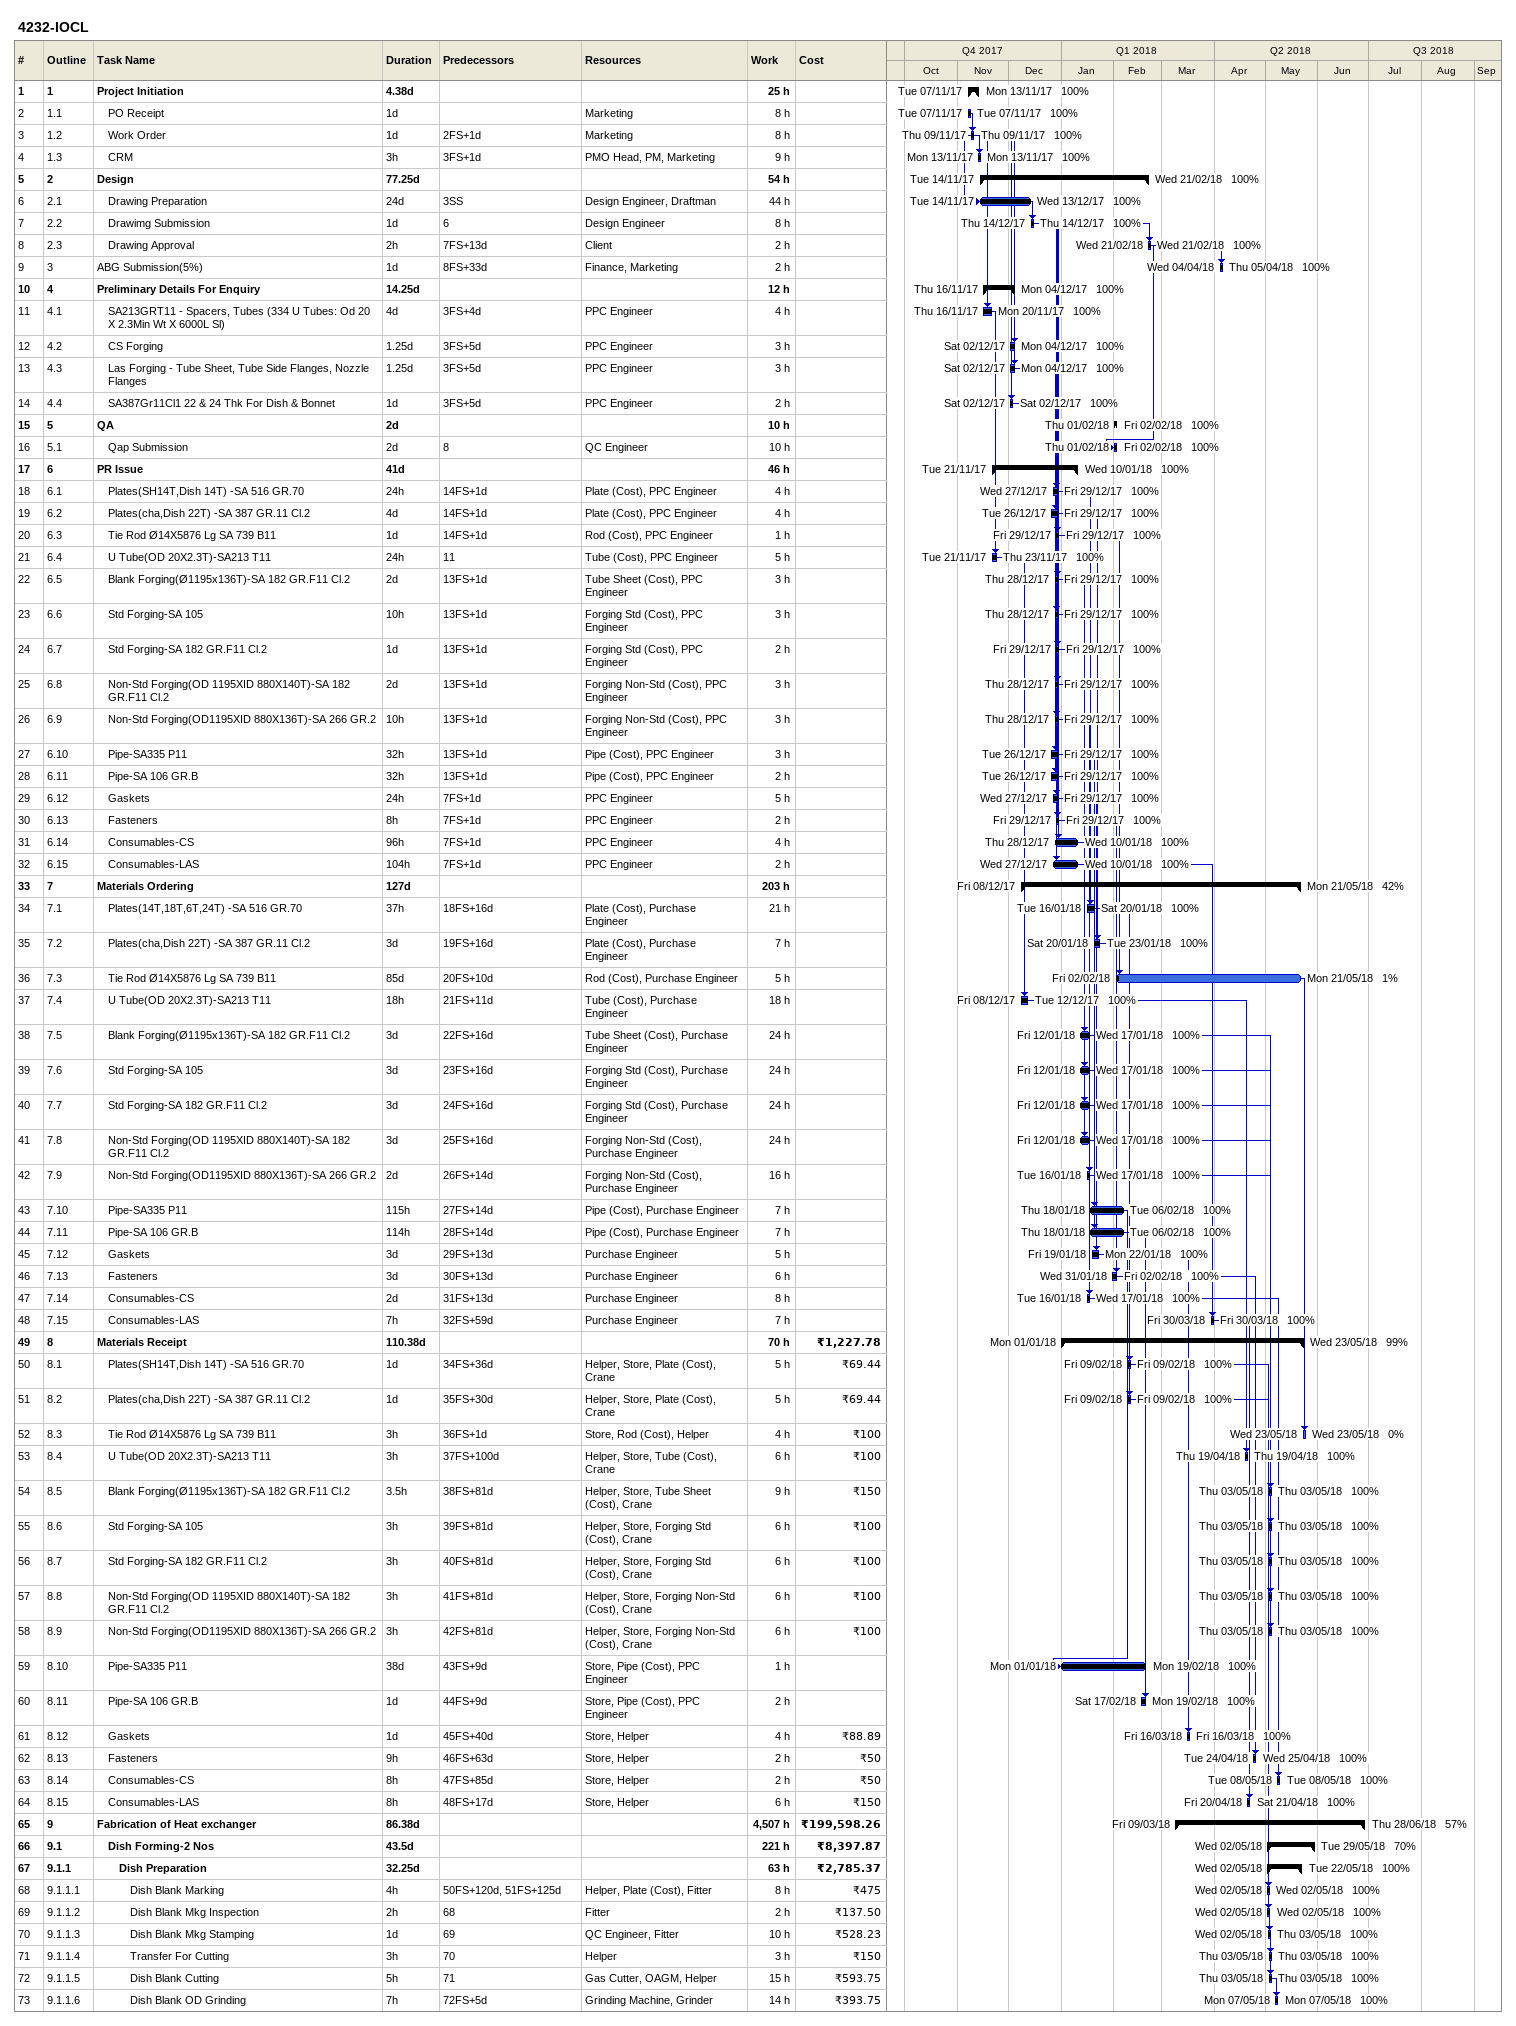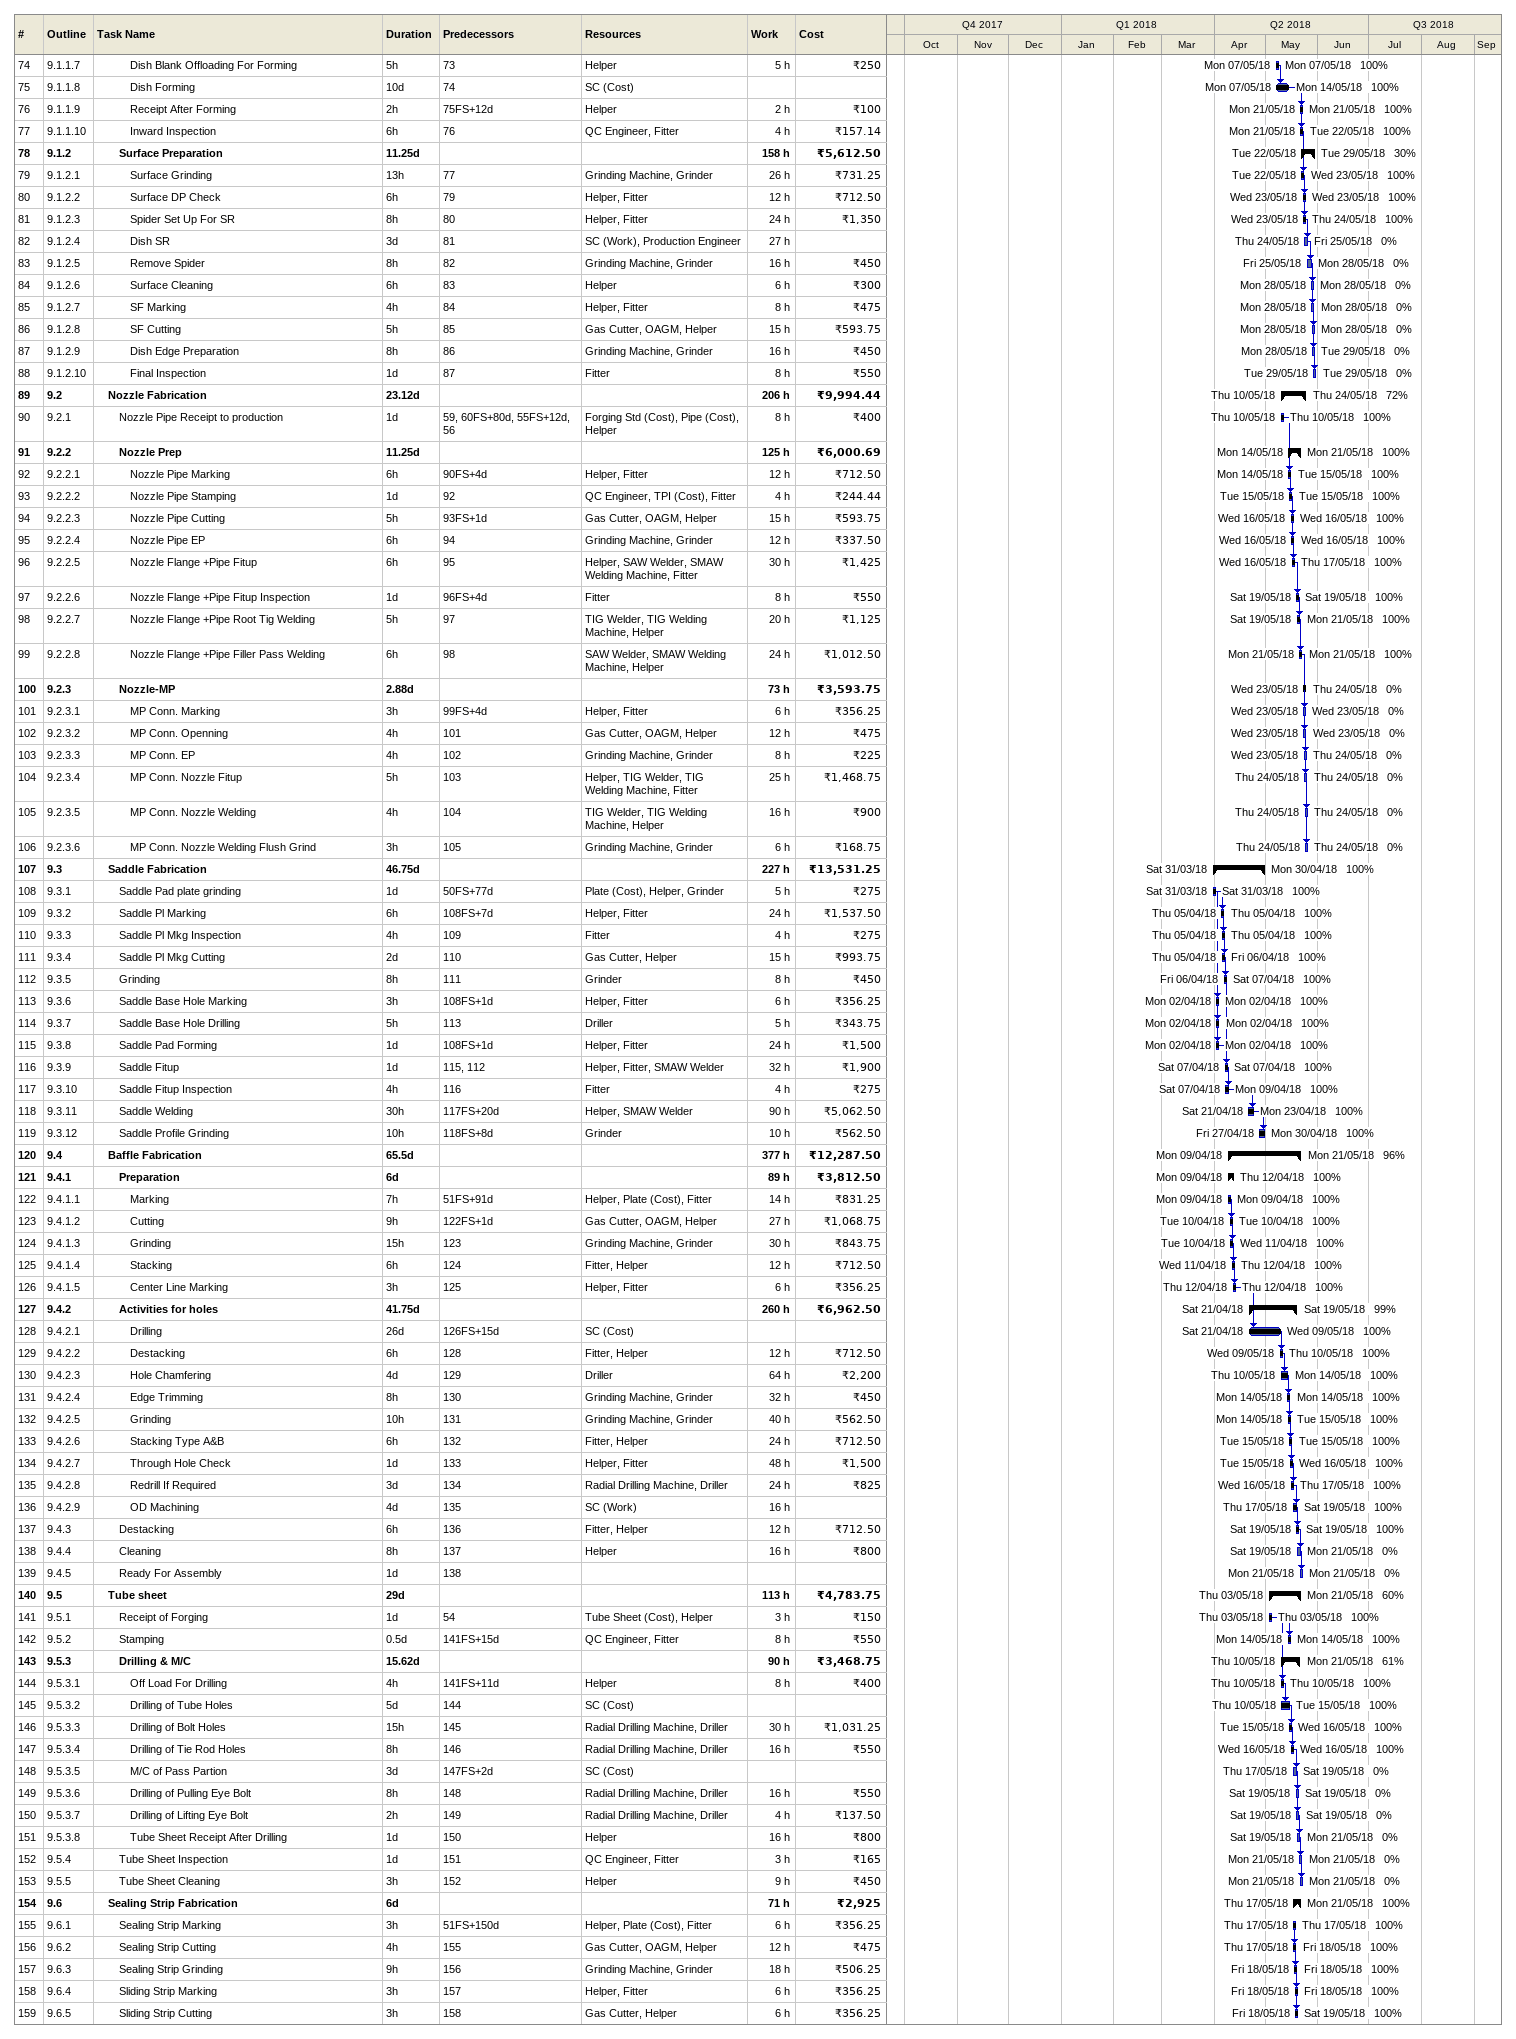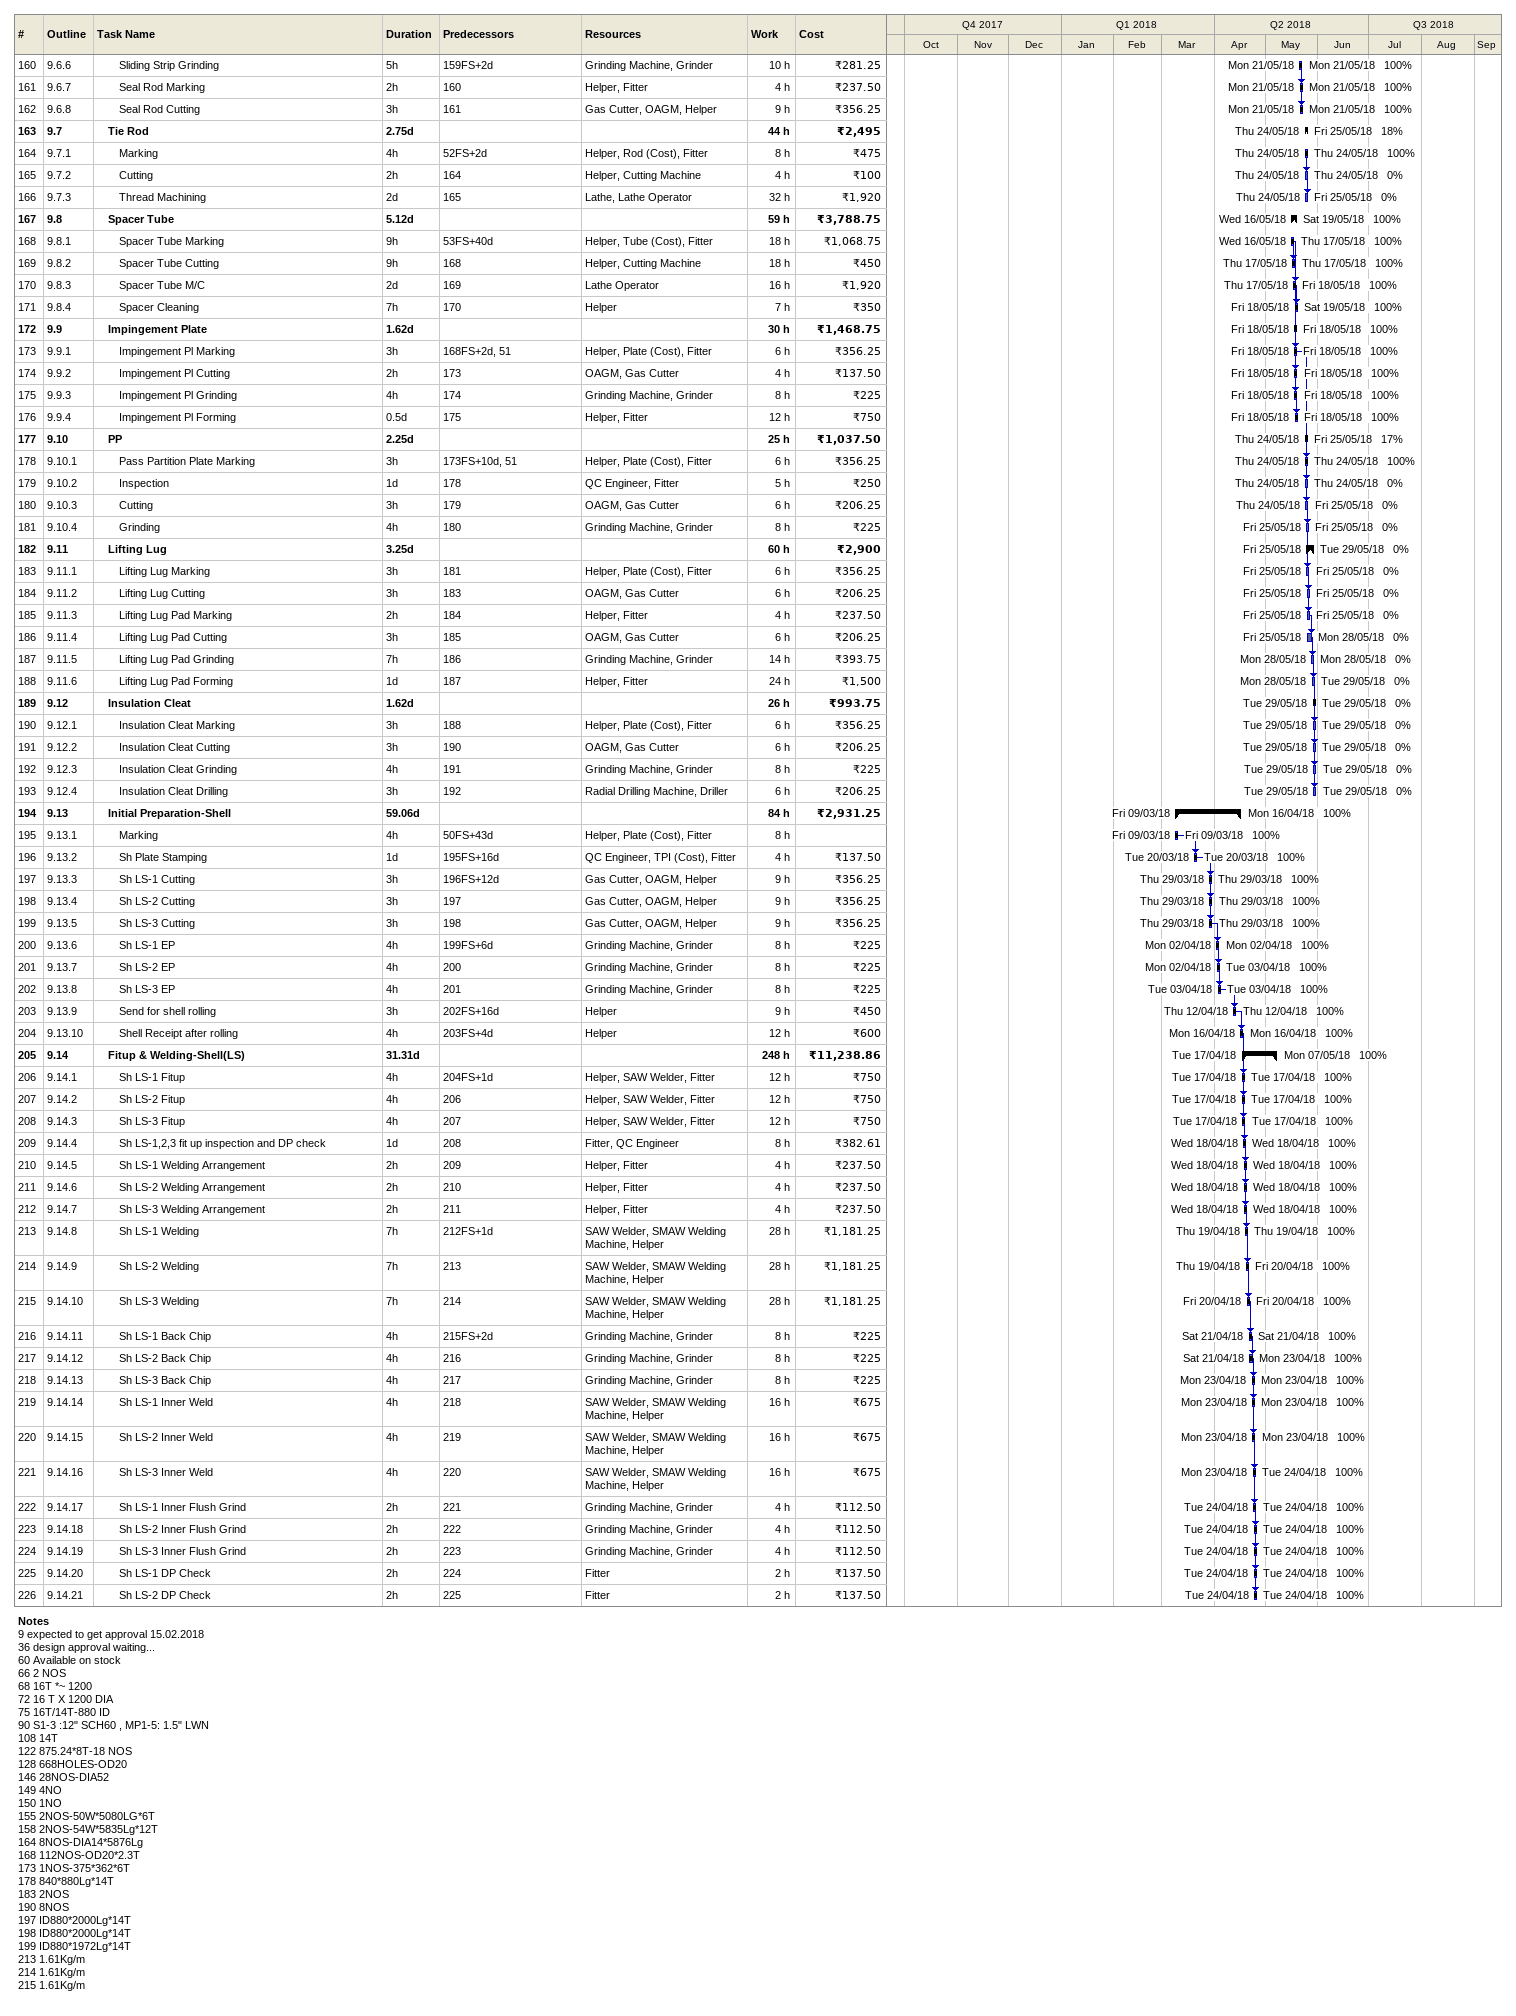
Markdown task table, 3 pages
4232-IOCL

| ID | WBS | Task | Duration | Start | Finish | Predecessors | Resources | % complete | Work (h) | Cost (₹) |
|---|---|---|---|---|---|---|---|---|---|---|
| 1 | 1 | **Project Initiation** | 4.38d | 2017-11-07 | 2017-11-13 |  |  | 100 | 25 |  |
| 2 | 1.1 | PO Receipt | 1d | 2017-11-07 | 2017-11-07 |  | Marketing | 100 | 8 |  |
| 3 | 1.2 | Work Order | 1d | 2017-11-09 | 2017-11-09 | 2FS+1d | Marketing | 100 | 8 |  |
| 4 | 1.3 | CRM | 3h | 2017-11-13 | 2017-11-13 | 3FS+1d | PMO Head, PM, Marketing | 100 | 9 |  |
| 5 | 2 | **Design** | 77.25d | 2017-11-14 | 2018-02-21 |  |  | 100 | 54 |  |
| 6 | 2.1 | Drawing Preparation | 24d | 2017-11-14 | 2017-12-13 | 3SS | Design Engineer, Draftman | 100 | 44 |  |
| 7 | 2.2 | Drawimg Submission | 1d | 2017-12-14 | 2017-12-14 | 6 | Design Engineer | 100 | 8 |  |
| 8 | 2.3 | Drawing Approval | 2h | 2018-02-21 | 2018-02-21 | 7FS+13d | Client | 100 | 2 |  |
| 9 | 3 | ABG Submission(5%) | 1d | 2018-04-04 | 2018-04-05 | 8FS+33d | Finance, Marketing | 100 | 2 |  |
| 10 | 4 | **Preliminary Details For Enquiry** | 14.25d | 2017-11-16 | 2017-12-04 |  |  | 100 | 12 |  |
| 11 | 4.1 | SA213GRT11 - Spacers, Tubes (334 U Tubes: Od 20 X 2.3Min Wt X 6000L Sl) | 4d | 2017-11-16 | 2017-11-20 | 3FS+4d | PPC Engineer | 100 | 4 |  |
| 12 | 4.2 | CS Forging | 1.25d | 2017-12-02 | 2017-12-04 | 3FS+5d | PPC Engineer | 100 | 3 |  |
| 13 | 4.3 | Las Forging - Tube Sheet, Tube Side Flanges, Nozzle Flanges | 1.25d | 2017-12-02 | 2017-12-04 | 3FS+5d | PPC Engineer | 100 | 3 |  |
| 14 | 4.4 | SA387Gr11Cl1 22 & 24 Thk For Dish & Bonnet | 1d | 2017-12-02 | 2017-12-02 | 3FS+5d | PPC Engineer | 100 | 2 |  |
| 15 | 5 | **QA** | 2d | 2018-02-01 | 2018-02-02 |  |  | 100 | 10 |  |
| 16 | 5.1 | Qap Submission | 2d | 2018-02-01 | 2018-02-02 | 8 | QC Engineer | 100 | 10 |  |
| 17 | 6 | **PR Issue** | 41d | 2017-11-21 | 2018-01-10 |  |  | 100 | 46 |  |
| 18 | 6.1 | Plates(SH14T,Dish 14T) -SA 516 GR.70 | 24h | 2017-12-27 | 2017-12-29 | 14FS+1d | Plate (Cost), PPC Engineer | 100 | 4 |  |
| 19 | 6.2 | Plates(cha,Dish 22T) -SA 387 GR.11 Cl.2 | 4d | 2017-12-26 | 2017-12-29 | 14FS+1d | Plate (Cost), PPC Engineer | 100 | 4 |  |
| 20 | 6.3 | Tie Rod Ø14X5876 Lg SA 739 B11 | 1d | 2017-12-29 | 2017-12-29 | 14FS+1d | Rod (Cost), PPC Engineer | 100 | 1 |  |
| 21 | 6.4 | U Tube(OD 20X2.3T)-SA213 T11 | 24h | 2017-11-21 | 2017-11-23 | 11 | Tube (Cost), PPC Engineer | 100 | 5 |  |
| 22 | 6.5 | Blank Forging(Ø1195x136T)-SA 182 GR.F11 Cl.2 | 2d | 2017-12-28 | 2017-12-29 | 13FS+1d | Tube Sheet (Cost), PPC Engineer | 100 | 3 |  |
| 23 | 6.6 | Std Forging-SA 105 | 10h | 2017-12-28 | 2017-12-29 | 13FS+1d | Forging Std (Cost), PPC Engineer | 100 | 3 |  |
| 24 | 6.7 | Std Forging-SA 182 GR.F11 Cl.2 | 1d | 2017-12-29 | 2017-12-29 | 13FS+1d | Forging Std (Cost), PPC Engineer | 100 | 2 |  |
| 25 | 6.8 | Non-Std Forging(OD 1195XID 880X140T)-SA 182 GR.F11 Cl.2 | 2d | 2017-12-28 | 2017-12-29 | 13FS+1d | Forging Non-Std (Cost), PPC Engineer | 100 | 3 |  |
| 26 | 6.9 | Non-Std Forging(OD1195XID 880X136T)-SA 266 GR.2 | 10h | 2017-12-28 | 2017-12-29 | 13FS+1d | Forging Non-Std (Cost), PPC Engineer | 100 | 3 |  |
| 27 | 6.10 | Pipe-SA335 P11 | 32h | 2017-12-26 | 2017-12-29 | 13FS+1d | Pipe (Cost), PPC Engineer | 100 | 3 |  |
| 28 | 6.11 | Pipe-SA 106 GR.B | 32h | 2017-12-26 | 2017-12-29 | 13FS+1d | Pipe (Cost), PPC Engineer | 100 | 2 |  |
| 29 | 6.12 | Gaskets | 24h | 2017-12-27 | 2017-12-29 | 7FS+1d | PPC Engineer | 100 | 5 |  |
| 30 | 6.13 | Fasteners | 8h | 2017-12-29 | 2017-12-29 | 7FS+1d | PPC Engineer | 100 | 2 |  |
| 31 | 6.14 | Consumables-CS | 96h | 2017-12-28 | 2018-01-10 | 7FS+1d | PPC Engineer | 100 | 4 |  |
| 32 | 6.15 | Consumables-LAS | 104h | 2017-12-27 | 2018-01-10 | 7FS+1d | PPC Engineer | 100 | 2 |  |
| 33 | 7 | **Materials Ordering** | 127d | 2017-12-08 | 2018-05-21 |  |  | 42 | 203 |  |
| 34 | 7.1 | Plates(14T,18T,6T,24T) -SA 516 GR.70 | 37h | 2018-01-16 | 2018-01-20 | 18FS+16d | Plate (Cost), Purchase Engineer | 100 | 21 |  |
| 35 | 7.2 | Plates(cha,Dish 22T) -SA 387 GR.11 Cl.2 | 3d | 2018-01-20 | 2018-01-23 | 19FS+16d | Plate (Cost), Purchase Engineer | 100 | 7 |  |
| 36 | 7.3 | Tie Rod Ø14X5876 Lg SA 739 B11 | 85d | 2018-02-02 | 2018-05-21 | 20FS+10d | Rod (Cost), Purchase Engineer | 1 | 5 |  |
| 37 | 7.4 | U Tube(OD 20X2.3T)-SA213 T11 | 18h | 2017-12-08 | 2017-12-12 | 21FS+11d | Tube (Cost), Purchase Engineer | 100 | 18 |  |
| 38 | 7.5 | Blank Forging(Ø1195x136T)-SA 182 GR.F11 Cl.2 | 3d | 2018-01-12 | 2018-01-17 | 22FS+16d | Tube Sheet (Cost), Purchase Engineer | 100 | 24 |  |
| 39 | 7.6 | Std Forging-SA 105 | 3d | 2018-01-12 | 2018-01-17 | 23FS+16d | Forging Std (Cost), Purchase Engineer | 100 | 24 |  |
| 40 | 7.7 | Std Forging-SA 182 GR.F11 Cl.2 | 3d | 2018-01-12 | 2018-01-17 | 24FS+16d | Forging Std (Cost), Purchase Engineer | 100 | 24 |  |
| 41 | 7.8 | Non-Std Forging(OD 1195XID 880X140T)-SA 182 GR.F11 Cl.2 | 3d | 2018-01-12 | 2018-01-17 | 25FS+16d | Forging Non-Std (Cost), Purchase Engineer | 100 | 24 |  |
| 42 | 7.9 | Non-Std Forging(OD1195XID 880X136T)-SA 266 GR.2 | 2d | 2018-01-16 | 2018-01-17 | 26FS+14d | Forging Non-Std (Cost), Purchase Engineer | 100 | 16 |  |
| 43 | 7.10 | Pipe-SA335 P11 | 115h | 2018-01-18 | 2018-02-06 | 27FS+14d | Pipe (Cost), Purchase Engineer | 100 | 7 |  |
| 44 | 7.11 | Pipe-SA 106 GR.B | 114h | 2018-01-18 | 2018-02-06 | 28FS+14d | Pipe (Cost), Purchase Engineer | 100 | 7 |  |
| 45 | 7.12 | Gaskets | 3d | 2018-01-19 | 2018-01-22 | 29FS+13d | Purchase Engineer | 100 | 5 |  |
| 46 | 7.13 | Fasteners | 3d | 2018-01-31 | 2018-02-02 | 30FS+13d | Purchase Engineer | 100 | 6 |  |
| 47 | 7.14 | Consumables-CS | 2d | 2018-01-16 | 2018-01-17 | 31FS+13d | Purchase Engineer | 100 | 8 |  |
| 48 | 7.15 | Consumables-LAS | 7h | 2018-03-30 | 2018-03-30 | 32FS+59d | Purchase Engineer | 100 | 7 |  |
| 49 | 8 | **Materials Receipt** | 110.38d | 2018-01-01 | 2018-05-23 |  |  | 99 | 70 | 1227.78 |
| 50 | 8.1 | Plates(SH14T,Dish 14T) -SA 516 GR.70 | 1d | 2018-02-09 | 2018-02-09 | 34FS+36d | Helper, Store, Plate (Cost), Crane | 100 | 5 | 69.44 |
| 51 | 8.2 | Plates(cha,Dish 22T) -SA 387 GR.11 Cl.2 | 1d | 2018-02-09 | 2018-02-09 | 35FS+30d | Helper, Store, Plate (Cost), Crane | 100 | 5 | 69.44 |
| 52 | 8.3 | Tie Rod Ø14X5876 Lg SA 739 B11 | 3h | 2018-05-23 | 2018-05-23 | 36FS+1d | Store, Rod (Cost), Helper | 0 | 4 | 100 |
| 53 | 8.4 | U Tube(OD 20X2.3T)-SA213 T11 | 3h | 2018-04-19 | 2018-04-19 | 37FS+100d | Helper, Store, Tube (Cost), Crane | 100 | 6 | 100 |
| 54 | 8.5 | Blank Forging(Ø1195x136T)-SA 182 GR.F11 Cl.2 | 3.5h | 2018-05-03 | 2018-05-03 | 38FS+81d | Helper, Store, Tube Sheet (Cost), Crane | 100 | 9 | 150 |
| 55 | 8.6 | Std Forging-SA 105 | 3h | 2018-05-03 | 2018-05-03 | 39FS+81d | Helper, Store, Forging Std (Cost), Crane | 100 | 6 | 100 |
| 56 | 8.7 | Std Forging-SA 182 GR.F11 Cl.2 | 3h | 2018-05-03 | 2018-05-03 | 40FS+81d | Helper, Store, Forging Std (Cost), Crane | 100 | 6 | 100 |
| 57 | 8.8 | Non-Std Forging(OD 1195XID 880X140T)-SA 182 GR.F11 Cl.2 | 3h | 2018-05-03 | 2018-05-03 | 41FS+81d | Helper, Store, Forging Non-Std (Cost), Crane | 100 | 6 | 100 |
| 58 | 8.9 | Non-Std Forging(OD1195XID 880X136T)-SA 266 GR.2 | 3h | 2018-05-03 | 2018-05-03 | 42FS+81d | Helper, Store, Forging Non-Std (Cost), Crane | 100 | 6 | 100 |
| 59 | 8.10 | Pipe-SA335 P11 | 38d | 2018-01-01 | 2018-02-19 | 43FS+9d | Store, Pipe (Cost), PPC Engineer | 100 | 1 |  |
| 60 | 8.11 | Pipe-SA 106 GR.B | 1d | 2018-02-17 | 2018-02-19 | 44FS+9d | Store, Pipe (Cost), PPC Engineer | 100 | 2 |  |
| 61 | 8.12 | Gaskets | 1d | 2018-03-16 | 2018-03-16 | 45FS+40d | Store, Helper | 100 | 4 | 88.89 |
| 62 | 8.13 | Fasteners | 9h | 2018-04-24 | 2018-04-25 | 46FS+63d | Store, Helper | 100 | 2 | 50 |
| 63 | 8.14 | Consumables-CS | 8h | 2018-05-08 | 2018-05-08 | 47FS+85d | Store, Helper | 100 | 2 | 50 |
| 64 | 8.15 | Consumables-LAS | 8h | 2018-04-20 | 2018-04-21 | 48FS+17d | Store, Helper | 100 | 6 | 150 |
| 65 | 9 | **Fabrication of Heat exchanger** | 86.38d | 2018-03-09 | 2018-06-28 |  |  | 57 | 4507 | 199598.26 |
| 66 | 9.1 | **Dish Forming-2 Nos** | 43.5d | 2018-05-02 | 2018-05-29 |  |  | 70 | 221 | 8397.87 |
| 67 | 9.1.1 | **Dish Preparation** | 32.25d | 2018-05-02 | 2018-05-22 |  |  | 100 | 63 | 2785.37 |
| 68 | 9.1.1.1 | Dish Blank Marking | 4h | 2018-05-02 | 2018-05-02 | 50FS+120d, 51FS+125d | Helper, Plate (Cost), Fitter | 100 | 8 | 475 |
| 69 | 9.1.1.2 | Dish Blank Mkg Inspection | 2h | 2018-05-02 | 2018-05-02 | 68 | Fitter | 100 | 2 | 137.50 |
| 70 | 9.1.1.3 | Dish Blank Mkg Stamping | 1d | 2018-05-02 | 2018-05-03 | 69 | QC Engineer, Fitter | 100 | 10 | 528.23 |
| 71 | 9.1.1.4 | Transfer For Cutting | 3h | 2018-05-03 | 2018-05-03 | 70 | Helper | 100 | 3 | 150 |
| 72 | 9.1.1.5 | Dish Blank Cutting | 5h | 2018-05-03 | 2018-05-03 | 71 | Gas Cutter, OAGM, Helper | 100 | 15 | 593.75 |
| 73 | 9.1.1.6 | Dish Blank OD Grinding | 7h | 2018-05-07 | 2018-05-07 | 72FS+5d | Grinding Machine, Grinder | 100 | 14 | 393.75 |
| 74 | 9.1.1.7 | Dish Blank Offloading For Forming | 5h | 2018-05-07 | 2018-05-07 | 73 | Helper | 100 | 5 | 250 |
| 75 | 9.1.1.8 | Dish Forming | 10d | 2018-05-07 | 2018-05-14 | 74 | SC (Cost) | 100 |  |  |
| 76 | 9.1.1.9 | Receipt After Forming | 2h | 2018-05-21 | 2018-05-21 | 75FS+12d | Helper | 100 | 2 | 100 |
| 77 | 9.1.1.10 | Inward Inspection | 6h | 2018-05-21 | 2018-05-22 | 76 | QC Engineer, Fitter | 100 | 4 | 157.14 |
| 78 | 9.1.2 | **Surface Preparation** | 11.25d | 2018-05-22 | 2018-05-29 |  |  | 30 | 158 | 5612.50 |
| 79 | 9.1.2.1 | Surface Grinding | 13h | 2018-05-22 | 2018-05-23 | 77 | Grinding Machine, Grinder | 100 | 26 | 731.25 |
| 80 | 9.1.2.2 | Surface DP Check | 6h | 2018-05-23 | 2018-05-23 | 79 | Helper, Fitter | 100 | 12 | 712.50 |
| 81 | 9.1.2.3 | Spider Set Up For SR | 8h | 2018-05-23 | 2018-05-24 | 80 | Helper, Fitter | 100 | 24 | 1350 |
| 82 | 9.1.2.4 | Dish SR | 3d | 2018-05-24 | 2018-05-25 | 81 | SC (Work), Production Engineer | 0 | 27 |  |
| 83 | 9.1.2.5 | Remove Spider | 8h | 2018-05-25 | 2018-05-28 | 82 | Grinding Machine, Grinder | 0 | 16 | 450 |
| 84 | 9.1.2.6 | Surface Cleaning | 6h | 2018-05-28 | 2018-05-28 | 83 | Helper | 0 | 6 | 300 |
| 85 | 9.1.2.7 | SF Marking | 4h | 2018-05-28 | 2018-05-28 | 84 | Helper, Fitter | 0 | 8 | 475 |
| 86 | 9.1.2.8 | SF Cutting | 5h | 2018-05-28 | 2018-05-28 | 85 | Gas Cutter, OAGM, Helper | 0 | 15 | 593.75 |
| 87 | 9.1.2.9 | Dish Edge Preparation | 8h | 2018-05-28 | 2018-05-29 | 86 | Grinding Machine, Grinder | 0 | 16 | 450 |
| 88 | 9.1.2.10 | Final Inspection | 1d | 2018-05-29 | 2018-05-29 | 87 | Fitter | 0 | 8 | 550 |
| 89 | 9.2 | **Nozzle Fabrication** | 23.12d | 2018-05-10 | 2018-05-24 |  |  | 72 | 206 | 9994.44 |
| 90 | 9.2.1 | Nozzle Pipe Receipt to production | 1d | 2018-05-10 | 2018-05-10 | 59, 60FS+80d, 55FS+12d, 56 | Forging Std (Cost), Pipe (Cost), Helper | 100 | 8 | 400 |
| 91 | 9.2.2 | **Nozzle Prep** | 11.25d | 2018-05-14 | 2018-05-21 |  |  | 100 | 125 | 6000.69 |
| 92 | 9.2.2.1 | Nozzle Pipe Marking | 6h | 2018-05-14 | 2018-05-15 | 90FS+4d | Helper, Fitter | 100 | 12 | 712.50 |
| 93 | 9.2.2.2 | Nozzle Pipe Stamping | 1d | 2018-05-15 | 2018-05-15 | 92 | QC Engineer, TPI (Cost), Fitter | 100 | 4 | 244.44 |
| 94 | 9.2.2.3 | Nozzle Pipe Cutting | 5h | 2018-05-16 | 2018-05-16 | 93FS+1d | Gas Cutter, OAGM, Helper | 100 | 15 | 593.75 |
| 95 | 9.2.2.4 | Nozzle Pipe EP | 6h | 2018-05-16 | 2018-05-16 | 94 | Grinding Machine, Grinder | 100 | 12 | 337.50 |
| 96 | 9.2.2.5 | Nozzle Flange +Pipe Fitup | 6h | 2018-05-16 | 2018-05-17 | 95 | Helper, SAW Welder, SMAW Welding Machine, Fitter | 100 | 30 | 1425 |
| 97 | 9.2.2.6 | Nozzle Flange +Pipe Fitup Inspection | 1d | 2018-05-19 | 2018-05-19 | 96FS+4d | Fitter | 100 | 8 | 550 |
| 98 | 9.2.2.7 | Nozzle Flange +Pipe Root Tig Welding | 5h | 2018-05-19 | 2018-05-21 | 97 | TIG Welder, TIG Welding Machine, Helper | 100 | 20 | 1125 |
| 99 | 9.2.2.8 | Nozzle Flange +Pipe Filler Pass Welding | 6h | 2018-05-21 | 2018-05-21 | 98 | SAW Welder, SMAW Welding Machine, Helper | 100 | 24 | 1012.50 |
| 100 | 9.2.3 | **Nozzle-MP** | 2.88d | 2018-05-23 | 2018-05-24 |  |  | 0 | 73 | 3593.75 |
| 101 | 9.2.3.1 | MP Conn. Marking | 3h | 2018-05-23 | 2018-05-23 | 99FS+4d | Helper, Fitter | 0 | 6 | 356.25 |
| 102 | 9.2.3.2 | MP Conn. Openning | 4h | 2018-05-23 | 2018-05-23 | 101 | Gas Cutter, OAGM, Helper | 0 | 12 | 475 |
| 103 | 9.2.3.3 | MP Conn. EP | 4h | 2018-05-23 | 2018-05-24 | 102 | Grinding Machine, Grinder | 0 | 8 | 225 |
| 104 | 9.2.3.4 | MP Conn. Nozzle Fitup | 5h | 2018-05-24 | 2018-05-24 | 103 | Helper, TIG Welder, TIG Welding Machine, Fitter | 0 | 25 | 1468.75 |
| 105 | 9.2.3.5 | MP Conn. Nozzle Welding | 4h | 2018-05-24 | 2018-05-24 | 104 | TIG Welder, TIG Welding Machine, Helper | 0 | 16 | 900 |
| 106 | 9.2.3.6 | MP Conn. Nozzle Welding Flush Grind | 3h | 2018-05-24 | 2018-05-24 | 105 | Grinding Machine, Grinder | 0 | 6 | 168.75 |
| 107 | 9.3 | **Saddle Fabrication** | 46.75d | 2018-03-31 | 2018-04-30 |  |  | 100 | 227 | 13531.25 |
| 108 | 9.3.1 | Saddle Pad plate grinding | 1d | 2018-03-31 | 2018-03-31 | 50FS+77d | Plate (Cost), Helper, Grinder | 100 | 5 | 275 |
| 109 | 9.3.2 | Saddle Pl Marking | 6h | 2018-04-05 | 2018-04-05 | 108FS+7d | Helper, Fitter | 100 | 24 | 1537.50 |
| 110 | 9.3.3 | Saddle Pl Mkg Inspection | 4h | 2018-04-05 | 2018-04-05 | 109 | Fitter | 100 | 4 | 275 |
| 111 | 9.3.4 | Saddle Pl Mkg Cutting | 2d | 2018-04-05 | 2018-04-06 | 110 | Gas Cutter, Helper | 100 | 15 | 993.75 |
| 112 | 9.3.5 | Grinding | 8h | 2018-04-06 | 2018-04-07 | 111 | Grinder | 100 | 8 | 450 |
| 113 | 9.3.6 | Saddle Base Hole Marking | 3h | 2018-04-02 | 2018-04-02 | 108FS+1d | Helper, Fitter | 100 | 6 | 356.25 |
| 114 | 9.3.7 | Saddle Base Hole Drilling | 5h | 2018-04-02 | 2018-04-02 | 113 | Driller | 100 | 5 | 343.75 |
| 115 | 9.3.8 | Saddle Pad Forming | 1d | 2018-04-02 | 2018-04-02 | 108FS+1d | Helper, Fitter | 100 | 24 | 1500 |
| 116 | 9.3.9 | Saddle Fitup | 1d | 2018-04-07 | 2018-04-07 | 115, 112 | Helper, Fitter, SMAW Welder | 100 | 32 | 1900 |
| 117 | 9.3.10 | Saddle Fitup Inspection | 4h | 2018-04-07 | 2018-04-09 | 116 | Fitter | 100 | 4 | 275 |
| 118 | 9.3.11 | Saddle Welding | 30h | 2018-04-21 | 2018-04-23 | 117FS+20d | Helper, SMAW Welder | 100 | 90 | 5062.50 |
| 119 | 9.3.12 | Saddle Profile Grinding | 10h | 2018-04-27 | 2018-04-30 | 118FS+8d | Grinder | 100 | 10 | 562.50 |
| 120 | 9.4 | **Baffle Fabrication** | 65.5d | 2018-04-09 | 2018-05-21 |  |  | 96 | 377 | 12287.50 |
| 121 | 9.4.1 | **Preparation** | 6d | 2018-04-09 | 2018-04-12 |  |  | 100 | 89 | 3812.50 |
| 122 | 9.4.1.1 | Marking | 7h | 2018-04-09 | 2018-04-09 | 51FS+91d | Helper, Plate (Cost), Fitter | 100 | 14 | 831.25 |
| 123 | 9.4.1.2 | Cutting | 9h | 2018-04-10 | 2018-04-10 | 122FS+1d | Gas Cutter, OAGM, Helper | 100 | 27 | 1068.75 |
| 124 | 9.4.1.3 | Grinding | 15h | 2018-04-10 | 2018-04-11 | 123 | Grinding Machine, Grinder | 100 | 30 | 843.75 |
| 125 | 9.4.1.4 | Stacking | 6h | 2018-04-11 | 2018-04-12 | 124 | Fitter, Helper | 100 | 12 | 712.50 |
| 126 | 9.4.1.5 | Center Line Marking | 3h | 2018-04-12 | 2018-04-12 | 125 | Helper, Fitter | 100 | 6 | 356.25 |
| 127 | 9.4.2 | **Activities for holes** | 41.75d | 2018-04-21 | 2018-05-19 |  |  | 99 | 260 | 6962.50 |
| 128 | 9.4.2.1 | Drilling | 26d | 2018-04-21 | 2018-05-09 | 126FS+15d | SC (Cost) | 100 |  |  |
| 129 | 9.4.2.2 | Destacking | 6h | 2018-05-09 | 2018-05-10 | 128 | Fitter, Helper | 100 | 12 | 712.50 |
| 130 | 9.4.2.3 | Hole Chamfering | 4d | 2018-05-10 | 2018-05-14 | 129 | Driller | 100 | 64 | 2200 |
| 131 | 9.4.2.4 | Edge Trimming | 8h | 2018-05-14 | 2018-05-14 | 130 | Grinding Machine, Grinder | 100 | 32 | 450 |
| 132 | 9.4.2.5 | Grinding | 10h | 2018-05-14 | 2018-05-15 | 131 | Grinding Machine, Grinder | 100 | 40 | 562.50 |
| 133 | 9.4.2.6 | Stacking Type A&B | 6h | 2018-05-15 | 2018-05-15 | 132 | Fitter, Helper | 100 | 24 | 712.50 |
| 134 | 9.4.2.7 | Through Hole Check | 1d | 2018-05-15 | 2018-05-16 | 133 | Helper, Fitter | 100 | 48 | 1500 |
| 135 | 9.4.2.8 | Redrill If Required | 3d | 2018-05-16 | 2018-05-17 | 134 | Radial Drilling Machine, Driller | 100 | 24 | 825 |
| 136 | 9.4.2.9 | OD Machining | 4d | 2018-05-17 | 2018-05-19 | 135 | SC (Work) | 100 | 16 |  |
| 137 | 9.4.3 | Destacking | 6h | 2018-05-19 | 2018-05-19 | 136 | Fitter, Helper | 100 | 12 | 712.50 |
| 138 | 9.4.4 | Cleaning | 8h | 2018-05-19 | 2018-05-21 | 137 | Helper | 0 | 16 | 800 |
| 139 | 9.4.5 | Ready For Assembly | 1d | 2018-05-21 | 2018-05-21 | 138 |  | 0 |  |  |
| 140 | 9.5 | **Tube sheet** | 29d | 2018-05-03 | 2018-05-21 |  |  | 60 | 113 | 4783.75 |
| 141 | 9.5.1 | Receipt of Forging | 1d | 2018-05-03 | 2018-05-03 | 54 | Tube Sheet (Cost), Helper | 100 | 3 | 150 |
| 142 | 9.5.2 | Stamping | 0.5d | 2018-05-14 | 2018-05-14 | 141FS+15d | QC Engineer, Fitter | 100 | 8 | 550 |
| 143 | 9.5.3 | **Drilling & M/C** | 15.62d | 2018-05-10 | 2018-05-21 |  |  | 61 | 90 | 3468.75 |
| 144 | 9.5.3.1 | Off Load For Drilling | 4h | 2018-05-10 | 2018-05-10 | 141FS+11d | Helper | 100 | 8 | 400 |
| 145 | 9.5.3.2 | Drilling of Tube Holes | 5d | 2018-05-10 | 2018-05-15 | 144 | SC (Cost) | 100 |  |  |
| 146 | 9.5.3.3 | Drilling of Bolt Holes | 15h | 2018-05-15 | 2018-05-16 | 145 | Radial Drilling Machine, Driller | 100 | 30 | 1031.25 |
| 147 | 9.5.3.4 | Drilling of Tie Rod Holes | 8h | 2018-05-16 | 2018-05-16 | 146 | Radial Drilling Machine, Driller | 100 | 16 | 550 |
| 148 | 9.5.3.5 | M/C of Pass Partion | 3d | 2018-05-17 | 2018-05-19 | 147FS+2d | SC (Cost) | 0 |  |  |
| 149 | 9.5.3.6 | Drilling of Pulling Eye Bolt | 8h | 2018-05-19 | 2018-05-19 | 148 | Radial Drilling Machine, Driller | 0 | 16 | 550 |
| 150 | 9.5.3.7 | Drilling of Lifting Eye Bolt | 2h | 2018-05-19 | 2018-05-19 | 149 | Radial Drilling Machine, Driller | 0 | 4 | 137.50 |
| 151 | 9.5.3.8 | Tube Sheet Receipt After Drilling | 1d | 2018-05-19 | 2018-05-21 | 150 | Helper | 0 | 16 | 800 |
| 152 | 9.5.4 | Tube Sheet Inspection | 1d | 2018-05-21 | 2018-05-21 | 151 | QC Engineer, Fitter | 0 | 3 | 165 |
| 153 | 9.5.5 | Tube Sheet Cleaning | 3h | 2018-05-21 | 2018-05-21 | 152 | Helper | 0 | 9 | 450 |
| 154 | 9.6 | **Sealing Strip Fabrication** | 6d | 2018-05-17 | 2018-05-21 |  |  | 100 | 71 | 2925 |
| 155 | 9.6.1 | Sealing Strip Marking | 3h | 2018-05-17 | 2018-05-17 | 51FS+150d | Helper, Plate (Cost), Fitter | 100 | 6 | 356.25 |
| 156 | 9.6.2 | Sealing Strip Cutting | 4h | 2018-05-17 | 2018-05-18 | 155 | Gas Cutter, OAGM, Helper | 100 | 12 | 475 |
| 157 | 9.6.3 | Sealing Strip Grinding | 9h | 2018-05-18 | 2018-05-18 | 156 | Grinding Machine, Grinder | 100 | 18 | 506.25 |
| 158 | 9.6.4 | Sliding Strip Marking | 3h | 2018-05-18 | 2018-05-18 | 157 | Helper, Fitter | 100 | 6 | 356.25 |
| 159 | 9.6.5 | Sliding Strip Cutting | 3h | 2018-05-18 | 2018-05-19 | 158 | Gas Cutter, Helper | 100 | 6 | 356.25 |
| 160 | 9.6.6 | Sliding Strip Grinding | 5h | 2018-05-21 | 2018-05-21 | 159FS+2d | Grinding Machine, Grinder | 100 | 10 | 281.25 |
| 161 | 9.6.7 | Seal Rod Marking | 2h | 2018-05-21 | 2018-05-21 | 160 | Helper, Fitter | 100 | 4 | 237.50 |
| 162 | 9.6.8 | Seal Rod Cutting | 3h | 2018-05-21 | 2018-05-21 | 161 | Gas Cutter, OAGM, Helper | 100 | 9 | 356.25 |
| 163 | 9.7 | **Tie Rod** | 2.75d | 2018-05-24 | 2018-05-25 |  |  | 18 | 44 | 2495 |
| 164 | 9.7.1 | Marking | 4h | 2018-05-24 | 2018-05-24 | 52FS+2d | Helper, Rod (Cost), Fitter | 100 | 8 | 475 |
| 165 | 9.7.2 | Cutting | 2h | 2018-05-24 | 2018-05-24 | 164 | Helper, Cutting Machine | 0 | 4 | 100 |
| 166 | 9.7.3 | Thread Machining | 2d | 2018-05-24 | 2018-05-25 | 165 | Lathe, Lathe Operator | 0 | 32 | 1920 |
| 167 | 9.8 | **Spacer Tube** | 5.12d | 2018-05-16 | 2018-05-19 |  |  | 100 | 59 | 3788.75 |
| 168 | 9.8.1 | Spacer Tube Marking | 9h | 2018-05-16 | 2018-05-17 | 53FS+40d | Helper, Tube (Cost), Fitter | 100 | 18 | 1068.75 |
| 169 | 9.8.2 | Spacer Tube Cutting | 9h | 2018-05-17 | 2018-05-17 | 168 | Helper, Cutting Machine | 100 | 18 | 450 |
| 170 | 9.8.3 | Spacer Tube M/C | 2d | 2018-05-17 | 2018-05-18 | 169 | Lathe Operator | 100 | 16 | 1920 |
| 171 | 9.8.4 | Spacer Cleaning | 7h | 2018-05-18 | 2018-05-19 | 170 | Helper | 100 | 7 | 350 |
| 172 | 9.9 | **Impingement Plate** | 1.62d | 2018-05-18 | 2018-05-18 |  |  | 100 | 30 | 1468.75 |
| 173 | 9.9.1 | Impingement Pl Marking | 3h | 2018-05-18 | 2018-05-18 | 168FS+2d, 51 | Helper, Plate (Cost), Fitter | 100 | 6 | 356.25 |
| 174 | 9.9.2 | Impingement Pl Cutting | 2h | 2018-05-18 | 2018-05-18 | 173 | OAGM, Gas Cutter | 100 | 4 | 137.50 |
| 175 | 9.9.3 | Impingement Pl Grinding | 4h | 2018-05-18 | 2018-05-18 | 174 | Grinding Machine, Grinder | 100 | 8 | 225 |
| 176 | 9.9.4 | Impingement Pl Forming | 0.5d | 2018-05-18 | 2018-05-18 | 175 | Helper, Fitter | 100 | 12 | 750 |
| 177 | 9.10 | **PP** | 2.25d | 2018-05-24 | 2018-05-25 |  |  | 17 | 25 | 1037.50 |
| 178 | 9.10.1 | Pass Partition Plate Marking | 3h | 2018-05-24 | 2018-05-24 | 173FS+10d, 51 | Helper, Plate (Cost), Fitter | 100 | 6 | 356.25 |
| 179 | 9.10.2 | Inspection | 1d | 2018-05-24 | 2018-05-24 | 178 | QC Engineer, Fitter | 0 | 5 | 250 |
| 180 | 9.10.3 | Cutting | 3h | 2018-05-24 | 2018-05-25 | 179 | OAGM, Gas Cutter | 0 | 6 | 206.25 |
| 181 | 9.10.4 | Grinding | 4h | 2018-05-25 | 2018-05-25 | 180 | Grinding Machine, Grinder | 0 | 8 | 225 |
| 182 | 9.11 | **Lifting Lug** | 3.25d | 2018-05-25 | 2018-05-29 |  |  | 0 | 60 | 2900 |
| 183 | 9.11.1 | Lifting Lug Marking | 3h | 2018-05-25 | 2018-05-25 | 181 | Helper, Plate (Cost), Fitter | 0 | 6 | 356.25 |
| 184 | 9.11.2 | Lifting Lug Cutting | 3h | 2018-05-25 | 2018-05-25 | 183 | OAGM, Gas Cutter | 0 | 6 | 206.25 |
| 185 | 9.11.3 | Lifting Lug Pad Marking | 2h | 2018-05-25 | 2018-05-25 | 184 | Helper, Fitter | 0 | 4 | 237.50 |
| 186 | 9.11.4 | Lifting Lug Pad Cutting | 3h | 2018-05-25 | 2018-05-28 | 185 | OAGM, Gas Cutter | 0 | 6 | 206.25 |
| 187 | 9.11.5 | Lifting Lug Pad Grinding | 7h | 2018-05-28 | 2018-05-28 | 186 | Grinding Machine, Grinder | 0 | 14 | 393.75 |
| 188 | 9.11.6 | Lifting Lug Pad Forming | 1d | 2018-05-28 | 2018-05-29 | 187 | Helper, Fitter | 0 | 24 | 1500 |
| 189 | 9.12 | **Insulation Cleat** | 1.62d | 2018-05-29 | 2018-05-29 |  |  | 0 | 26 | 993.75 |
| 190 | 9.12.1 | Insulation Cleat Marking | 3h | 2018-05-29 | 2018-05-29 | 188 | Helper, Plate (Cost), Fitter | 0 | 6 | 356.25 |
| 191 | 9.12.2 | Insulation Cleat Cutting | 3h | 2018-05-29 | 2018-05-29 | 190 | OAGM, Gas Cutter | 0 | 6 | 206.25 |
| 192 | 9.12.3 | Insulation Cleat Grinding | 4h | 2018-05-29 | 2018-05-29 | 191 | Grinding Machine, Grinder | 0 | 8 | 225 |
| 193 | 9.12.4 | Insulation Cleat Drilling | 3h | 2018-05-29 | 2018-05-29 | 192 | Radial Drilling Machine, Driller | 0 | 6 | 206.25 |
| 194 | 9.13 | **Initial Preparation-Shell** | 59.06d | 2018-03-09 | 2018-04-16 |  |  | 100 | 84 | 2931.25 |
| 195 | 9.13.1 | Marking | 4h | 2018-03-09 | 2018-03-09 | 50FS+43d | Helper, Plate (Cost), Fitter | 100 | 8 |  |
| 196 | 9.13.2 | Sh Plate Stamping | 1d | 2018-03-20 | 2018-03-20 | 195FS+16d | QC Engineer, TPI (Cost), Fitter | 100 | 4 | 137.50 |
| 197 | 9.13.3 | Sh LS-1 Cutting | 3h | 2018-03-29 | 2018-03-29 | 196FS+12d | Gas Cutter, OAGM, Helper | 100 | 9 | 356.25 |
| 198 | 9.13.4 | Sh LS-2 Cutting | 3h | 2018-03-29 | 2018-03-29 | 197 | Gas Cutter, OAGM, Helper | 100 | 9 | 356.25 |
| 199 | 9.13.5 | Sh LS-3 Cutting | 3h | 2018-03-29 | 2018-03-29 | 198 | Gas Cutter, OAGM, Helper | 100 | 9 | 356.25 |
| 200 | 9.13.6 | Sh LS-1 EP | 4h | 2018-04-02 | 2018-04-02 | 199FS+6d | Grinding Machine, Grinder | 100 | 8 | 225 |
| 201 | 9.13.7 | Sh LS-2 EP | 4h | 2018-04-02 | 2018-04-03 | 200 | Grinding Machine, Grinder | 100 | 8 | 225 |
| 202 | 9.13.8 | Sh LS-3 EP | 4h | 2018-04-03 | 2018-04-03 | 201 | Grinding Machine, Grinder | 100 | 8 | 225 |
| 203 | 9.13.9 | Send for shell rolling | 3h | 2018-04-12 | 2018-04-12 | 202FS+16d | Helper | 100 | 9 | 450 |
| 204 | 9.13.10 | Shell Receipt after rolling | 4h | 2018-04-16 | 2018-04-16 | 203FS+4d | Helper | 100 | 12 | 600 |
| 205 | 9.14 | **Fitup & Welding-Shell(LS)** | 31.31d | 2018-04-17 | 2018-05-07 |  |  | 100 | 248 | 11238.86 |
| 206 | 9.14.1 | Sh LS-1 Fitup | 4h | 2018-04-17 | 2018-04-17 | 204FS+1d | Helper, SAW Welder, Fitter | 100 | 12 | 750 |
| 207 | 9.14.2 | Sh LS-2 Fitup | 4h | 2018-04-17 | 2018-04-17 | 206 | Helper, SAW Welder, Fitter | 100 | 12 | 750 |
| 208 | 9.14.3 | Sh LS-3 Fitup | 4h | 2018-04-17 | 2018-04-17 | 207 | Helper, SAW Welder, Fitter | 100 | 12 | 750 |
| 209 | 9.14.4 | Sh LS-1,2,3 fit up inspection and DP check | 1d | 2018-04-18 | 2018-04-18 | 208 | Fitter, QC Engineer | 100 | 8 | 382.61 |
| 210 | 9.14.5 | Sh LS-1 Welding Arrangement | 2h | 2018-04-18 | 2018-04-18 | 209 | Helper, Fitter | 100 | 4 | 237.50 |
| 211 | 9.14.6 | Sh LS-2 Welding Arrangement | 2h | 2018-04-18 | 2018-04-18 | 210 | Helper, Fitter | 100 | 4 | 237.50 |
| 212 | 9.14.7 | Sh LS-3 Welding Arrangement | 2h | 2018-04-18 | 2018-04-18 | 211 | Helper, Fitter | 100 | 4 | 237.50 |
| 213 | 9.14.8 | Sh LS-1 Welding | 7h | 2018-04-19 | 2018-04-19 | 212FS+1d | SAW Welder, SMAW Welding Machine, Helper | 100 | 28 | 1181.25 |
| 214 | 9.14.9 | Sh LS-2 Welding | 7h | 2018-04-19 | 2018-04-20 | 213 | SAW Welder, SMAW Welding Machine, Helper | 100 | 28 | 1181.25 |
| 215 | 9.14.10 | Sh LS-3 Welding | 7h | 2018-04-20 | 2018-04-20 | 214 | SAW Welder, SMAW Welding Machine, Helper | 100 | 28 | 1181.25 |
| 216 | 9.14.11 | Sh LS-1 Back Chip | 4h | 2018-04-21 | 2018-04-21 | 215FS+2d | Grinding Machine, Grinder | 100 | 8 | 225 |
| 217 | 9.14.12 | Sh LS-2 Back Chip | 4h | 2018-04-21 | 2018-04-23 | 216 | Grinding Machine, Grinder | 100 | 8 | 225 |
| 218 | 9.14.13 | Sh LS-3 Back Chip | 4h | 2018-04-23 | 2018-04-23 | 217 | Grinding Machine, Grinder | 100 | 8 | 225 |
| 219 | 9.14.14 | Sh LS-1 Inner Weld | 4h | 2018-04-23 | 2018-04-23 | 218 | SAW Welder, SMAW Welding Machine, Helper | 100 | 16 | 675 |
| 220 | 9.14.15 | Sh LS-2 Inner Weld | 4h | 2018-04-23 | 2018-04-23 | 219 | SAW Welder, SMAW Welding Machine, Helper | 100 | 16 | 675 |
| 221 | 9.14.16 | Sh LS-3 Inner Weld | 4h | 2018-04-23 | 2018-04-24 | 220 | SAW Welder, SMAW Welding Machine, Helper | 100 | 16 | 675 |
| 222 | 9.14.17 | Sh LS-1 Inner Flush Grind | 2h | 2018-04-24 | 2018-04-24 | 221 | Grinding Machine, Grinder | 100 | 4 | 112.50 |
| 223 | 9.14.18 | Sh LS-2 Inner Flush Grind | 2h | 2018-04-24 | 2018-04-24 | 222 | Grinding Machine, Grinder | 100 | 4 | 112.50 |
| 224 | 9.14.19 | Sh LS-3 Inner Flush Grind | 2h | 2018-04-24 | 2018-04-24 | 223 | Grinding Machine, Grinder | 100 | 4 | 112.50 |
| 225 | 9.14.20 | Sh LS-1 DP Check | 2h | 2018-04-24 | 2018-04-24 | 224 | Fitter | 100 | 2 | 137.50 |
| 226 | 9.14.21 | Sh LS-2 DP Check | 2h | 2018-04-24 | 2018-04-24 | 225 | Fitter | 100 | 2 | 137.50 |

Notes
- 9: expected to get approval 15.02.2018
- 36: design approval waiting...
- 60: Available on stock
- 66: 2 NOS
- 68: 16T *~ 1200
- 72: 16 T X 1200 DIA
- 75: 16T/14T-880 ID
- 90: S1-3 :12" SCH60 , MP1-5: 1.5" LWN
- 108: 14T
- 122: 875.24*8T-18 NOS
- 128: 668HOLES-OD20
- 146: 28NOS-DIA52
- 149: 4NO
- 150: 1NO
- 155: 2NOS-50W*5080LG*6T
- 158: 2NOS-54W*5835Lg*12T
- 164: 8NOS-DIA14*5876Lg
- 168: 112NOS-OD20*2.3T
- 173: 1NOS-375*362*6T
- 178: 840*880Lg*14T
- 183: 2NOS
- 190: 8NOS
- 197: ID880*2000Lg*14T
- 198: ID880*2000Lg*14T
- 199: ID880*1972Lg*14T
- 213: 1.61Kg/m
- 214: 1.61Kg/m
- 215: 1.61Kg/m
